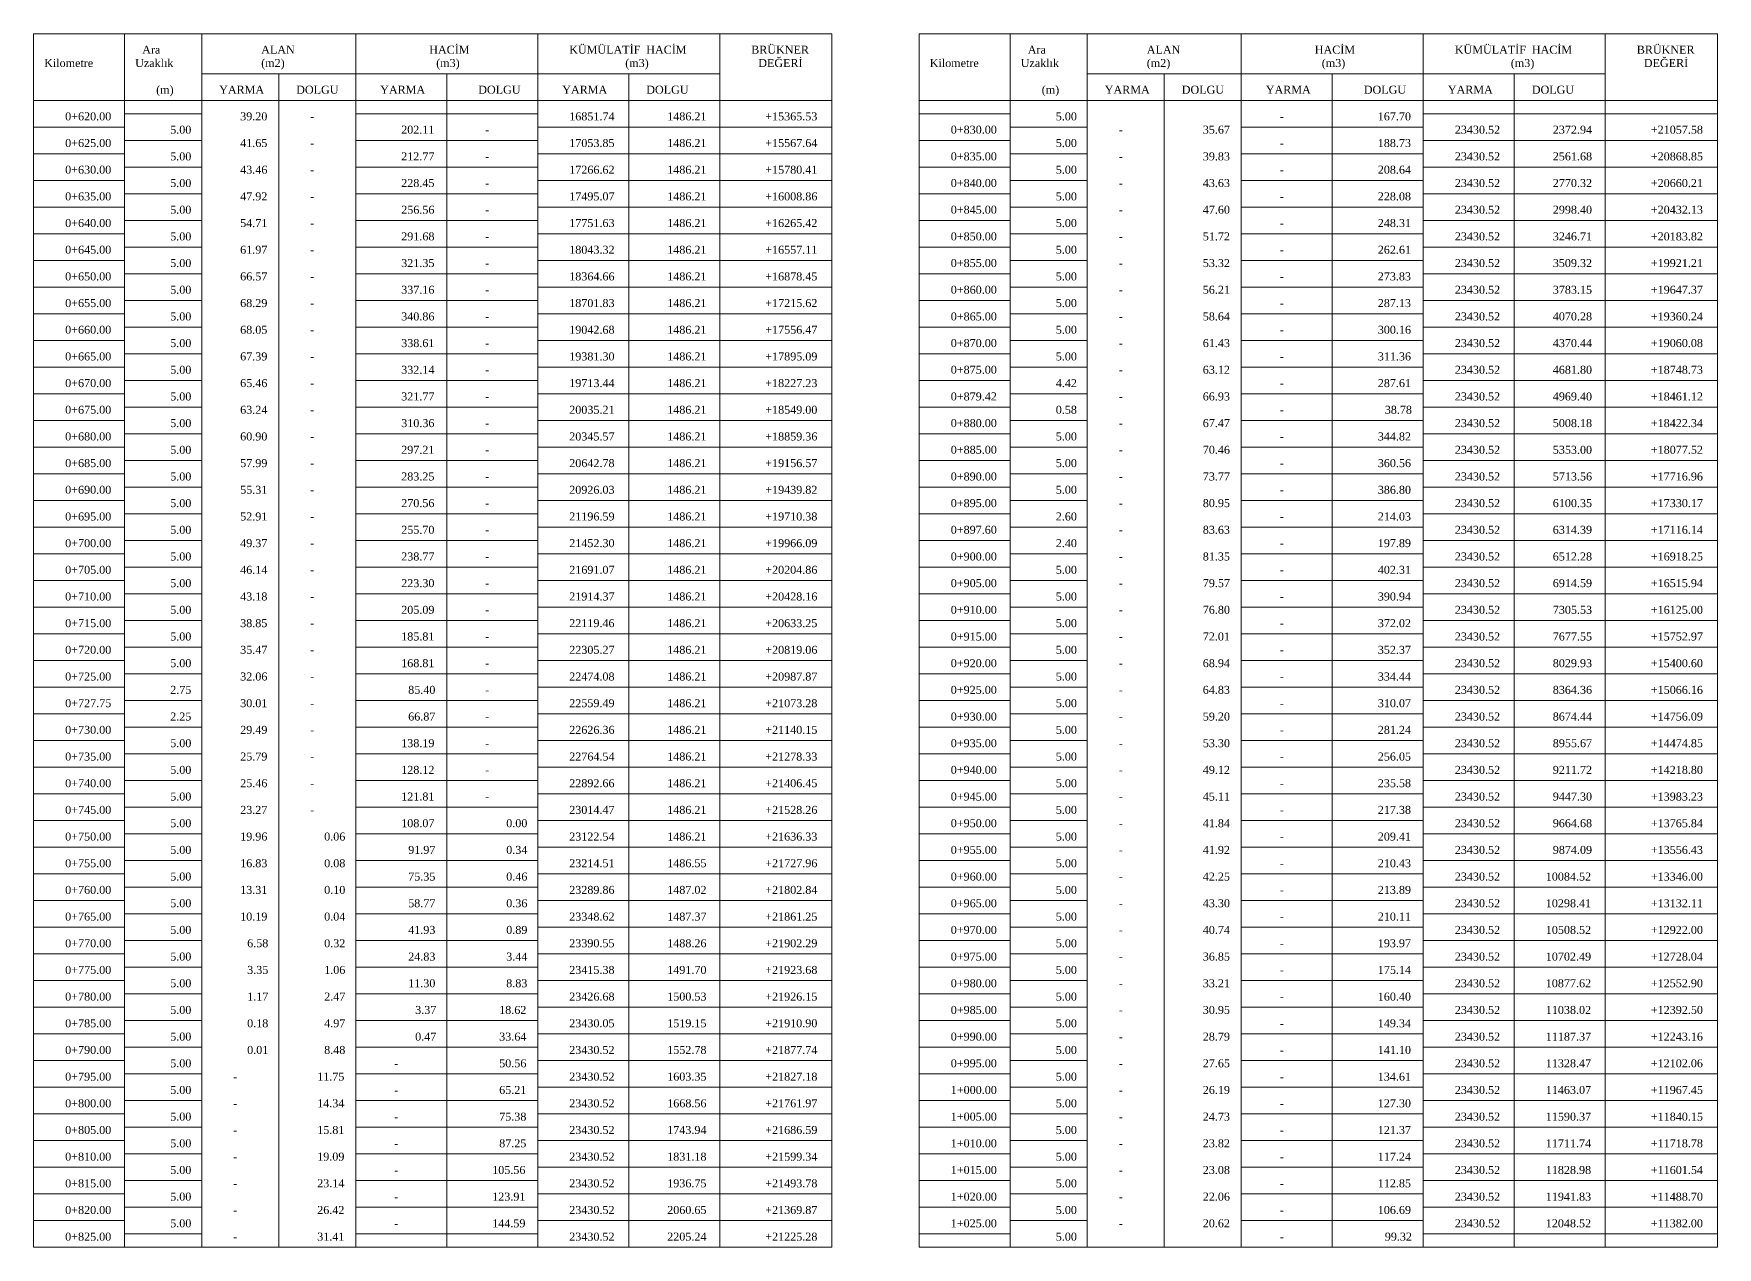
# Model space of a CAD drawing. Header units: metres. Extents: x 478603 to 489313, y 4282657 to 4289463.
# Drawn here: x 486223.8 to 486539.4, y 4283911.4 to 4284138.9 of the extents above; entities that cross this region are included whole.
import ezdxf

# ---------------------------------------------------------------- set-up
doc = ezdxf.new("R2010")
doc.units = ezdxf.units.M
for name, color, linetype, lineweight in [('TB_C', 96, 'Continuous', 0), ('TB_M', 18, 'Continuous', 0), ('TB_R', 1, 'Continuous', 0)]:
    doc.layers.add(name, color=color, linetype=linetype, lineweight=lineweight)
doc.styles.get("Standard").update_dxf_attribs({"font": 'times.ttf'})

msp = doc.modelspace()

# ---------------------------------------------------------------- linework, layer by layer
at = {"layer": 'TB_C'}
for p, q in [((486223.75, 4284138.87), (486373.38, 4284138.87)), ((486223.75, 4284138.87), (486223.75, 4283911.37)), ((486240.81, 4284138.87), (486240.81, 4283911.37)), ((486255.25, 4284138.87), (486255.25, 4283911.37)), ((486284.13, 4284138.87), (486284.13, 4283911.37)), ((486318.25, 4284138.87), (486318.25, 4283911.37)), ((486352.38, 4284138.87), (486352.38, 4283911.37)), ((486373.38, 4284138.87), (486373.38, 4283911.37)), ((486389.78, 4284138.87), (486539.41, 4284138.87)), ((486389.78, 4284138.87), (486389.78, 4283911.37)), ((486406.85, 4284138.87), (486406.85, 4283911.37)), ((486421.28, 4284138.87), (486421.28, 4283911.37)), ((486450.16, 4284138.87), (486450.16, 4283911.37)), ((486484.28, 4284138.87), (486484.28, 4283911.37)), ((486518.41, 4284138.87), (486518.41, 4283911.37)), ((486539.41, 4284138.87), (486539.41, 4283911.37)), ((486255.25, 4284131.37), (486352.38, 4284131.37)), ((486269.69, 4284131.37), (486269.69, 4283911.37)), ((486301.19, 4284131.37), (486301.19, 4283911.37)), ((486335.31, 4284131.37), (486335.31, 4283911.37)), ((486421.28, 4284131.37), (486518.41, 4284131.37)), ((486435.72, 4284131.37), (486435.72, 4283911.37)), ((486467.22, 4284131.37), (486467.22, 4283911.37)), ((486501.35, 4284131.37), (486501.35, 4283911.37)), ((486223.75, 4284126.37), (486373.38, 4284126.37)), ((486389.78, 4284126.37), (486539.41, 4284126.37)), ((486223.75, 4284121.37), (486240.81, 4284121.37)), ((486240.81, 4284123.87), (486255.25, 4284123.87)), ((486284.13, 4284123.87), (486318.25, 4284123.87)), ((486318.25, 4284121.37), (486373.38, 4284121.37)), ((486389.78, 4284123.87), (486406.85, 4284123.87)), ((486406.85, 4284121.37), (486421.28, 4284121.37)), ((486450.16, 4284121.37), (486484.28, 4284121.37)), ((486484.28, 4284123.87), (486539.41, 4284123.87)), ((486240.81, 4284118.87), (486255.25, 4284118.87)), ((486284.13, 4284118.87), (486318.25, 4284118.87)), ((486389.78, 4284118.87), (486406.85, 4284118.87)), ((486484.28, 4284118.87), (486539.41, 4284118.87)), ((486223.75, 4284116.37), (486240.81, 4284116.37)), ((486318.25, 4284116.37), (486373.38, 4284116.37)), ((486406.85, 4284116.37), (486421.28, 4284116.37)), ((486450.16, 4284116.37), (486484.28, 4284116.37)), ((486240.81, 4284113.87), (486255.25, 4284113.87)), ((486284.13, 4284113.87), (486318.25, 4284113.87)), ((486389.78, 4284113.87), (486406.85, 4284113.87)), ((486484.28, 4284113.87), (486539.41, 4284113.87)), ((486223.75, 4284111.37), (486240.81, 4284111.37)), ((486240.81, 4284108.87), (486255.25, 4284108.87)), ((486284.13, 4284108.87), (486318.25, 4284108.87)), ((486318.25, 4284111.37), (486373.38, 4284111.37)), ((486389.78, 4284108.87), (486406.85, 4284108.87)), ((486406.85, 4284111.37), (486421.28, 4284111.37)), ((486450.16, 4284111.37), (486484.28, 4284111.37)), ((486484.28, 4284108.87), (486539.41, 4284108.87)), ((486223.75, 4284106.37), (486240.81, 4284106.37)), ((486318.25, 4284106.37), (486373.38, 4284106.37)), ((486406.85, 4284106.37), (486421.28, 4284106.37)), ((486450.16, 4284106.37), (486484.28, 4284106.37)), ((486240.81, 4284103.87), (486255.25, 4284103.87)), ((486284.13, 4284103.87), (486318.25, 4284103.87)), ((486389.78, 4284103.87), (486406.85, 4284103.87)), ((486484.28, 4284103.87), (486539.41, 4284103.87)), ((486223.75, 4284101.37), (486240.81, 4284101.37)), ((486318.25, 4284101.37), (486373.38, 4284101.37)), ((486406.85, 4284101.37), (486421.28, 4284101.37)), ((486450.16, 4284101.37), (486484.28, 4284101.37)), ((486223.75, 4284096.37), (486240.81, 4284096.37)), ((486240.81, 4284098.87), (486255.25, 4284098.87)), ((486284.13, 4284098.87), (486318.25, 4284098.87)), ((486318.25, 4284096.37), (486373.38, 4284096.37)), ((486389.78, 4284098.87), (486406.85, 4284098.87)), ((486406.85, 4284096.37), (486421.28, 4284096.37)), ((486450.16, 4284096.37), (486484.28, 4284096.37)), ((486484.28, 4284098.87), (486539.41, 4284098.87)), ((486240.81, 4284093.87), (486255.25, 4284093.87)), ((486284.13, 4284093.87), (486318.25, 4284093.87)), ((486389.78, 4284093.87), (486406.85, 4284093.87)), ((486484.28, 4284093.87), (486539.41, 4284093.87)), ((486223.75, 4284091.37), (486240.81, 4284091.37)), ((486318.25, 4284091.37), (486373.38, 4284091.37)), ((486406.85, 4284091.37), (486421.28, 4284091.37)), ((486450.16, 4284091.37), (486484.28, 4284091.37)), ((486240.81, 4284088.87), (486255.25, 4284088.87)), ((486284.13, 4284088.87), (486318.25, 4284088.87)), ((486389.78, 4284088.87), (486406.85, 4284088.87)), ((486484.28, 4284088.87), (486539.41, 4284088.87)), ((486223.75, 4284086.37), (486240.81, 4284086.37)), ((486240.81, 4284083.87), (486255.25, 4284083.87)), ((486284.13, 4284083.87), (486318.25, 4284083.87)), ((486318.25, 4284086.37), (486373.38, 4284086.37)), ((486389.78, 4284083.87), (486406.85, 4284083.87)), ((486406.85, 4284086.37), (486421.28, 4284086.37)), ((486450.16, 4284086.37), (486484.28, 4284086.37)), ((486484.28, 4284083.87), (486539.41, 4284083.87)), ((486223.75, 4284081.37), (486240.81, 4284081.37)), ((486318.25, 4284081.37), (486373.38, 4284081.37)), ((486406.85, 4284081.37), (486421.28, 4284081.37)), ((486450.16, 4284081.37), (486484.28, 4284081.37)), ((486240.81, 4284078.87), (486255.25, 4284078.87)), ((486284.13, 4284078.87), (486318.25, 4284078.87)), ((486389.78, 4284078.87), (486406.85, 4284078.87)), ((486484.28, 4284078.87), (486539.41, 4284078.87)), ((486223.75, 4284076.37), (486240.81, 4284076.37)), ((486318.25, 4284076.37), (486373.38, 4284076.37)), ((486406.85, 4284076.37), (486421.28, 4284076.37)), ((486450.16, 4284076.37), (486484.28, 4284076.37)), ((486223.75, 4284071.37), (486240.81, 4284071.37)), ((486240.81, 4284073.87), (486255.25, 4284073.87)), ((486284.13, 4284073.87), (486318.25, 4284073.87)), ((486318.25, 4284071.37), (486373.38, 4284071.37)), ((486389.78, 4284073.87), (486406.85, 4284073.87)), ((486406.85, 4284071.37), (486421.28, 4284071.37)), ((486450.16, 4284071.37), (486484.28, 4284071.37)), ((486484.28, 4284073.87), (486539.41, 4284073.87)), ((486240.81, 4284068.87), (486255.25, 4284068.87)), ((486284.13, 4284068.87), (486318.25, 4284068.87)), ((486389.78, 4284068.87), (486406.85, 4284068.87)), ((486484.28, 4284068.87), (486539.41, 4284068.87)), ((486223.75, 4284066.37), (486240.81, 4284066.37)), ((486318.25, 4284066.37), (486373.38, 4284066.37)), ((486406.85, 4284066.37), (486421.28, 4284066.37)), ((486450.16, 4284066.37), (486484.28, 4284066.37)), ((486240.81, 4284063.87), (486255.25, 4284063.87)), ((486284.13, 4284063.87), (486318.25, 4284063.87)), ((486389.78, 4284063.87), (486406.85, 4284063.87)), ((486484.28, 4284063.87), (486539.41, 4284063.87)), ((486223.75, 4284061.37), (486240.81, 4284061.37)), ((486240.81, 4284058.87), (486255.25, 4284058.87)), ((486284.13, 4284058.87), (486318.25, 4284058.87)), ((486318.25, 4284061.37), (486373.38, 4284061.37)), ((486389.78, 4284058.87), (486406.85, 4284058.87)), ((486406.85, 4284061.37), (486421.28, 4284061.37)), ((486450.16, 4284061.37), (486484.28, 4284061.37)), ((486484.28, 4284058.87), (486539.41, 4284058.87)), ((486223.75, 4284056.37), (486240.81, 4284056.37)), ((486318.25, 4284056.37), (486373.38, 4284056.37)), ((486406.85, 4284056.37), (486421.28, 4284056.37)), ((486450.16, 4284056.37), (486484.28, 4284056.37)), ((486240.81, 4284053.87), (486255.25, 4284053.87)), ((486284.13, 4284053.87), (486318.25, 4284053.87)), ((486389.78, 4284053.87), (486406.85, 4284053.87)), ((486484.28, 4284053.87), (486539.41, 4284053.87)), ((486223.75, 4284051.37), (486240.81, 4284051.37)), ((486240.81, 4284048.87), (486255.25, 4284048.87)), ((486284.13, 4284048.87), (486318.25, 4284048.87)), ((486318.25, 4284051.37), (486373.38, 4284051.37)), ((486389.78, 4284048.87), (486406.85, 4284048.87)), ((486406.85, 4284051.37), (486421.28, 4284051.37)), ((486450.16, 4284051.37), (486484.28, 4284051.37)), ((486484.28, 4284048.87), (486539.41, 4284048.87)), ((486223.75, 4284046.37), (486240.81, 4284046.37)), ((486318.25, 4284046.37), (486373.38, 4284046.37)), ((486406.85, 4284046.37), (486421.28, 4284046.37)), ((486450.16, 4284046.37), (486484.28, 4284046.37)), ((486240.81, 4284043.87), (486255.25, 4284043.87)), ((486284.13, 4284043.87), (486318.25, 4284043.87)), ((486389.78, 4284043.87), (486406.85, 4284043.87)), ((486484.28, 4284043.87), (486539.41, 4284043.87)), ((486223.75, 4284041.37), (486240.81, 4284041.37)), ((486318.25, 4284041.37), (486373.38, 4284041.37)), ((486406.85, 4284041.37), (486421.28, 4284041.37)), ((486450.16, 4284041.37), (486484.28, 4284041.37)), ((486223.75, 4284036.37), (486240.81, 4284036.37)), ((486240.81, 4284038.87), (486255.25, 4284038.87)), ((486284.13, 4284038.87), (486318.25, 4284038.87)), ((486318.25, 4284036.37), (486373.38, 4284036.37)), ((486389.78, 4284038.87), (486406.85, 4284038.87)), ((486406.85, 4284036.37), (486421.28, 4284036.37)), ((486450.16, 4284036.37), (486484.28, 4284036.37)), ((486484.28, 4284038.87), (486539.41, 4284038.87)), ((486240.81, 4284033.87), (486255.25, 4284033.87)), ((486284.13, 4284033.87), (486318.25, 4284033.87)), ((486389.78, 4284033.87), (486406.85, 4284033.87)), ((486484.28, 4284033.87), (486539.41, 4284033.87)), ((486223.75, 4284031.37), (486240.81, 4284031.37)), ((486318.25, 4284031.37), (486373.38, 4284031.37)), ((486406.85, 4284031.37), (486421.28, 4284031.37)), ((486450.16, 4284031.37), (486484.28, 4284031.37)), ((486240.81, 4284028.87), (486255.25, 4284028.87)), ((486284.13, 4284028.87), (486318.25, 4284028.87)), ((486389.78, 4284028.87), (486406.85, 4284028.87)), ((486484.28, 4284028.87), (486539.41, 4284028.87)), ((486223.75, 4284026.37), (486240.81, 4284026.37)), ((486240.81, 4284023.87), (486255.25, 4284023.87)), ((486284.13, 4284023.87), (486318.25, 4284023.87)), ((486318.25, 4284026.37), (486373.38, 4284026.37)), ((486389.78, 4284023.87), (486406.85, 4284023.87)), ((486406.85, 4284026.37), (486421.28, 4284026.37)), ((486450.16, 4284026.37), (486484.28, 4284026.37)), ((486484.28, 4284023.87), (486539.41, 4284023.87)), ((486223.75, 4284021.37), (486240.81, 4284021.37)), ((486318.25, 4284021.37), (486373.38, 4284021.37)), ((486406.85, 4284021.37), (486421.28, 4284021.37)), ((486450.16, 4284021.37), (486484.28, 4284021.37)), ((486240.81, 4284018.87), (486255.25, 4284018.87)), ((486284.13, 4284018.87), (486318.25, 4284018.87)), ((486389.78, 4284018.87), (486406.85, 4284018.87)), ((486484.28, 4284018.87), (486539.41, 4284018.87)), ((486223.75, 4284016.37), (486240.81, 4284016.37)), ((486318.25, 4284016.37), (486373.38, 4284016.37)), ((486406.85, 4284016.37), (486421.28, 4284016.37)), ((486450.16, 4284016.37), (486484.28, 4284016.37)), ((486223.75, 4284011.37), (486240.81, 4284011.37)), ((486240.81, 4284013.87), (486255.25, 4284013.87)), ((486284.13, 4284013.87), (486318.25, 4284013.87)), ((486318.25, 4284011.37), (486373.38, 4284011.37)), ((486389.78, 4284013.87), (486406.85, 4284013.87)), ((486406.85, 4284011.37), (486421.28, 4284011.37)), ((486450.16, 4284011.37), (486484.28, 4284011.37)), ((486484.28, 4284013.87), (486539.41, 4284013.87)), ((486240.81, 4284008.87), (486255.25, 4284008.87)), ((486284.13, 4284008.87), (486318.25, 4284008.87)), ((486389.78, 4284008.87), (486406.85, 4284008.87)), ((486484.28, 4284008.87), (486539.41, 4284008.87)), ((486223.75, 4284006.37), (486240.81, 4284006.37)), ((486318.25, 4284006.37), (486373.38, 4284006.37)), ((486406.85, 4284006.37), (486421.28, 4284006.37)), ((486450.16, 4284006.37), (486484.28, 4284006.37)), ((486240.81, 4284003.87), (486255.25, 4284003.87)), ((486284.13, 4284003.87), (486318.25, 4284003.87)), ((486389.78, 4284003.87), (486406.85, 4284003.87)), ((486484.28, 4284003.87), (486539.41, 4284003.87)), ((486223.75, 4284001.37), (486240.81, 4284001.37)), ((486240.81, 4283998.87), (486255.25, 4283998.87)), ((486284.13, 4283998.87), (486318.25, 4283998.87)), ((486318.25, 4284001.37), (486373.38, 4284001.37)), ((486389.78, 4283998.87), (486406.85, 4283998.87)), ((486406.85, 4284001.37), (486421.28, 4284001.37)), ((486450.16, 4284001.37), (486484.28, 4284001.37)), ((486484.28, 4283998.87), (486539.41, 4283998.87)), ((486223.75, 4283996.37), (486240.81, 4283996.37)), ((486318.25, 4283996.37), (486373.38, 4283996.37)), ((486406.85, 4283996.37), (486421.28, 4283996.37)), ((486450.16, 4283996.37), (486484.28, 4283996.37)), ((486240.81, 4283993.87), (486255.25, 4283993.87)), ((486284.13, 4283993.87), (486318.25, 4283993.87)), ((486389.78, 4283993.87), (486406.85, 4283993.87)), ((486484.28, 4283993.87), (486539.41, 4283993.87)), ((486223.75, 4283991.37), (486240.81, 4283991.37)), ((486240.81, 4283988.87), (486255.25, 4283988.87)), ((486284.13, 4283988.87), (486318.25, 4283988.87)), ((486318.25, 4283991.37), (486373.38, 4283991.37)), ((486389.78, 4283988.87), (486406.85, 4283988.87)), ((486406.85, 4283991.37), (486421.28, 4283991.37)), ((486450.16, 4283991.37), (486484.28, 4283991.37)), ((486484.28, 4283988.87), (486539.41, 4283988.87)), ((486223.75, 4283986.37), (486240.81, 4283986.37)), ((486318.25, 4283986.37), (486373.38, 4283986.37)), ((486406.85, 4283986.37), (486421.28, 4283986.37)), ((486450.16, 4283986.37), (486484.28, 4283986.37)), ((486240.81, 4283983.87), (486255.25, 4283983.87)), ((486284.13, 4283983.87), (486318.25, 4283983.87)), ((486389.78, 4283983.87), (486406.85, 4283983.87)), ((486484.28, 4283983.87), (486539.41, 4283983.87)), ((486223.75, 4283981.37), (486240.81, 4283981.37)), ((486318.25, 4283981.37), (486373.38, 4283981.37)), ((486406.85, 4283981.37), (486421.28, 4283981.37)), ((486450.16, 4283981.37), (486484.28, 4283981.37)), ((486223.75, 4283976.37), (486240.81, 4283976.37)), ((486240.81, 4283978.87), (486255.25, 4283978.87)), ((486284.13, 4283978.87), (486318.25, 4283978.87)), ((486318.25, 4283976.37), (486373.38, 4283976.37)), ((486389.78, 4283978.87), (486406.85, 4283978.87)), ((486406.85, 4283976.37), (486421.28, 4283976.37)), ((486450.16, 4283976.37), (486484.28, 4283976.37)), ((486484.28, 4283978.87), (486539.41, 4283978.87)), ((486240.81, 4283973.87), (486255.25, 4283973.87)), ((486284.13, 4283973.87), (486318.25, 4283973.87)), ((486389.78, 4283973.87), (486406.85, 4283973.87)), ((486484.28, 4283973.87), (486539.41, 4283973.87)), ((486223.75, 4283971.37), (486240.81, 4283971.37)), ((486318.25, 4283971.37), (486373.38, 4283971.37)), ((486406.85, 4283971.37), (486421.28, 4283971.37)), ((486450.16, 4283971.37), (486484.28, 4283971.37)), ((486240.81, 4283968.87), (486255.25, 4283968.87)), ((486284.13, 4283968.87), (486318.25, 4283968.87)), ((486389.78, 4283968.87), (486406.85, 4283968.87)), ((486484.28, 4283968.87), (486539.41, 4283968.87)), ((486223.75, 4283966.37), (486240.81, 4283966.37)), ((486240.81, 4283963.87), (486255.25, 4283963.87)), ((486284.13, 4283963.87), (486318.25, 4283963.87)), ((486318.25, 4283966.37), (486373.38, 4283966.37)), ((486389.78, 4283963.87), (486406.85, 4283963.87)), ((486406.85, 4283966.37), (486421.28, 4283966.37)), ((486450.16, 4283966.37), (486484.28, 4283966.37)), ((486484.28, 4283963.87), (486539.41, 4283963.87)), ((486223.75, 4283961.37), (486240.81, 4283961.37)), ((486318.25, 4283961.37), (486373.38, 4283961.37)), ((486406.85, 4283961.37), (486421.28, 4283961.37)), ((486450.16, 4283961.37), (486484.28, 4283961.37)), ((486240.81, 4283958.87), (486255.25, 4283958.87)), ((486284.13, 4283958.87), (486318.25, 4283958.87)), ((486389.78, 4283958.87), (486406.85, 4283958.87)), ((486484.28, 4283958.87), (486539.41, 4283958.87)), ((486223.75, 4283956.37), (486240.81, 4283956.37)), ((486318.25, 4283956.37), (486373.38, 4283956.37)), ((486406.85, 4283956.37), (486421.28, 4283956.37)), ((486450.16, 4283956.37), (486484.28, 4283956.37)), ((486223.75, 4283951.37), (486240.81, 4283951.37)), ((486240.81, 4283953.87), (486255.25, 4283953.87)), ((486284.13, 4283953.87), (486318.25, 4283953.87)), ((486318.25, 4283951.37), (486373.38, 4283951.37)), ((486389.78, 4283953.87), (486406.85, 4283953.87)), ((486406.85, 4283951.37), (486421.28, 4283951.37)), ((486450.16, 4283951.37), (486484.28, 4283951.37)), ((486484.28, 4283953.87), (486539.41, 4283953.87)), ((486240.81, 4283948.87), (486255.25, 4283948.87)), ((486284.13, 4283948.87), (486318.25, 4283948.87)), ((486389.78, 4283948.87), (486406.85, 4283948.87)), ((486484.28, 4283948.87), (486539.41, 4283948.87)), ((486223.75, 4283946.37), (486240.81, 4283946.37)), ((486318.25, 4283946.37), (486373.38, 4283946.37)), ((486406.85, 4283946.37), (486421.28, 4283946.37)), ((486450.16, 4283946.37), (486484.28, 4283946.37)), ((486240.81, 4283943.87), (486255.25, 4283943.87)), ((486284.13, 4283943.87), (486318.25, 4283943.87)), ((486389.78, 4283943.87), (486406.85, 4283943.87)), ((486484.28, 4283943.87), (486539.41, 4283943.87)), ((486223.75, 4283941.37), (486240.81, 4283941.37)), ((486240.81, 4283938.87), (486255.25, 4283938.87)), ((486284.13, 4283938.87), (486318.25, 4283938.87)), ((486318.25, 4283941.37), (486373.38, 4283941.37)), ((486389.78, 4283938.87), (486406.85, 4283938.87)), ((486406.85, 4283941.37), (486421.28, 4283941.37)), ((486450.16, 4283941.37), (486484.28, 4283941.37)), ((486484.28, 4283938.87), (486539.41, 4283938.87)), ((486223.75, 4283936.37), (486240.81, 4283936.37)), ((486318.25, 4283936.37), (486373.38, 4283936.37)), ((486406.85, 4283936.37), (486421.28, 4283936.37)), ((486450.16, 4283936.37), (486484.28, 4283936.37)), ((486240.81, 4283933.87), (486255.25, 4283933.87)), ((486284.13, 4283933.87), (486318.25, 4283933.87)), ((486389.78, 4283933.87), (486406.85, 4283933.87)), ((486484.28, 4283933.87), (486539.41, 4283933.87)), ((486223.75, 4283931.37), (486240.81, 4283931.37)), ((486240.81, 4283928.87), (486255.25, 4283928.87)), ((486284.13, 4283928.87), (486318.25, 4283928.87)), ((486318.25, 4283931.37), (486373.38, 4283931.37)), ((486389.78, 4283928.87), (486406.85, 4283928.87)), ((486406.85, 4283931.37), (486421.28, 4283931.37)), ((486450.16, 4283931.37), (486484.28, 4283931.37)), ((486484.28, 4283928.87), (486539.41, 4283928.87)), ((486223.75, 4283926.37), (486240.81, 4283926.37)), ((486318.25, 4283926.37), (486373.38, 4283926.37)), ((486406.85, 4283926.37), (486421.28, 4283926.37)), ((486450.16, 4283926.37), (486484.28, 4283926.37)), ((486240.81, 4283923.87), (486255.25, 4283923.87)), ((486284.13, 4283923.87), (486318.25, 4283923.87)), ((486389.78, 4283923.87), (486406.85, 4283923.87)), ((486484.28, 4283923.87), (486539.41, 4283923.87)), ((486223.75, 4283921.37), (486240.81, 4283921.37)), ((486318.25, 4283921.37), (486373.38, 4283921.37)), ((486406.85, 4283921.37), (486421.28, 4283921.37)), ((486450.16, 4283921.37), (486484.28, 4283921.37)), ((486223.75, 4283916.37), (486240.81, 4283916.37)), ((486240.81, 4283918.87), (486255.25, 4283918.87)), ((486284.13, 4283918.87), (486318.25, 4283918.87)), ((486318.25, 4283916.37), (486373.38, 4283916.37)), ((486389.78, 4283918.87), (486406.85, 4283918.87)), ((486406.85, 4283916.37), (486421.28, 4283916.37)), ((486450.16, 4283916.37), (486484.28, 4283916.37)), ((486484.28, 4283918.87), (486539.41, 4283918.87)), ((486240.81, 4283913.87), (486255.25, 4283913.87)), ((486284.13, 4283913.87), (486318.25, 4283913.87)), ((486389.78, 4283913.87), (486406.85, 4283913.87)), ((486484.28, 4283913.87), (486539.41, 4283913.87)), ((486223.75, 4283911.37), (486373.38, 4283911.37)), ((486389.78, 4283911.37), (486539.41, 4283911.37))]:
    msp.add_line(p, q, dxfattribs=at)

# ---------------------------------------------------------------- texts
at = {"layer": 'TB_M'}
for s, p in [('Kilometre', (486225.72, 4284132.62)), ('Uzaklık', (486242.78, 4284132.62)), ('Ara', (486244.1, 4284135.12)), ('ALAN', (486266.41, 4284135.12)), ('(m2)', (486266.41, 4284132.62)), ('HACİM', (486297.91, 4284135.12)), ('(m3)', (486299.22, 4284132.62)), ('KÜMÜLATİF', (486324.16, 4284135.12)), ('(m3)', (486334.66, 4284132.62)), ('HACİM', (486338.6, 4284135.12)), ('BRÜKNER', (486358.28, 4284135.12)), ('DEĞERİ', (486359.6, 4284132.62)), ('Kilometre', (486391.75, 4284132.62)), ('Uzaklık', (486408.81, 4284132.62)), ('Ara', (486410.13, 4284135.12)), ('ALAN', (486432.44, 4284135.12)), ('(m2)', (486432.44, 4284132.62)), ('HACİM', (486463.94, 4284135.12)), ('(m3)', (486465.25, 4284132.62)), ('KÜMÜLATİF', (486490.19, 4284135.12)), ('(m3)', (486500.69, 4284132.62)), ('HACİM', (486504.63, 4284135.12)), ('BRÜKNER', (486524.31, 4284135.12)), ('DEĞERİ', (486525.63, 4284132.62)), ('(m)', (486246.72, 4284127.62)), ('YARMA', (486258.53, 4284127.62)), ('DOLGU', (486272.97, 4284127.62)), ('YARMA', (486288.72, 4284127.62)), ('DOLGU', (486307.1, 4284127.62)), ('YARMA', (486322.85, 4284127.62)), ('DOLGU', (486338.6, 4284127.62)), ('(m)', (486412.75, 4284127.62)), ('YARMA', (486424.56, 4284127.62)), ('DOLGU', (486439, 4284127.62)), ('YARMA', (486454.75, 4284127.62)), ('DOLGU', (486473.13, 4284127.62)), ('YARMA', (486488.88, 4284127.62)), ('DOLGU', (486504.63, 4284127.62)), ('0+620.00', (486229.66, 4284122.62)), ('-', (486275.6, 4284122.62)), ('0+830.00', (486395.69, 4284120.12)), ('-', (486457.38, 4284122.62)), ('0+625.00', (486229.66, 4284117.62)), ('-', (486275.6, 4284117.62)), ('-', (486308.41, 4284120.12)), ('-', (486427.19, 4284120.12)), ('-', (486457.38, 4284117.62)), ('-', (486308.41, 4284115.12)), ('0+835.00', (486395.69, 4284115.12)), ('-', (486427.19, 4284115.12)), ('0+630.00', (486229.66, 4284112.62)), ('-', (486275.6, 4284112.62)), ('-', (486457.38, 4284112.62)), ('0+635.00', (486229.66, 4284107.62)), ('-', (486308.41, 4284110.12)), ('0+840.00', (486395.69, 4284110.12)), ('-', (486427.19, 4284110.12)), ('-', (486275.6, 4284107.62)), ('-', (486308.41, 4284105.12)), ('0+845.00', (486395.69, 4284105.12)), ('-', (486427.19, 4284105.12)), ('-', (486457.38, 4284107.62)), ('0+640.00', (486229.66, 4284102.62)), ('-', (486275.6, 4284102.62)), ('-', (486457.38, 4284102.62)), ('-', (486308.41, 4284100.12)), ('0+850.00', (486395.69, 4284100.12)), ('-', (486427.19, 4284100.12)), ('0+645.00', (486229.66, 4284097.62)), ('-', (486275.6, 4284097.62)), ('0+855.00', (486395.69, 4284095.12)), ('-', (486457.38, 4284097.62)), ('0+650.00', (486229.66, 4284092.62)), ('-', (486275.6, 4284092.62)), ('-', (486308.41, 4284095.12)), ('-', (486427.19, 4284095.12)), ('-', (486457.38, 4284092.62)), ('-', (486308.41, 4284090.12)), ('0+860.00', (486395.69, 4284090.12)), ('-', (486427.19, 4284090.12)), ('0+655.00', (486229.66, 4284087.62)), ('-', (486275.6, 4284087.62)), ('0+865.00', (486395.69, 4284085.12)), ('-', (486457.38, 4284087.62)), ('0+660.00', (486229.66, 4284082.62)), ('-', (486308.41, 4284085.12)), ('-', (486427.19, 4284085.12)), ('-', (486275.6, 4284082.62)), ('-', (486308.41, 4284080.12)), ('0+870.00', (486395.69, 4284080.12)), ('-', (486427.19, 4284080.12)), ('-', (486457.38, 4284082.62)), ('0+665.00', (486229.66, 4284077.62)), ('-', (486275.6, 4284077.62)), ('-', (486457.38, 4284077.62)), ('0+670.00', (486229.66, 4284072.62)), ('-', (486308.41, 4284075.12)), ('0+875.00', (486395.69, 4284075.12)), ('-', (486427.19, 4284075.12)), ('-', (486275.6, 4284072.62)), ('0+879.42', (486395.69, 4284070.12)), ('-', (486457.38, 4284072.62)), ('0+675.00', (486229.66, 4284067.62)), ('-', (486275.6, 4284067.62)), ('-', (486308.41, 4284070.12)), ('-', (486427.19, 4284070.12)), ('-', (486457.38, 4284067.62)), ('-', (486308.41, 4284065.12)), ('0+880.00', (486395.69, 4284065.12)), ('-', (486427.19, 4284065.12)), ('0+680.00', (486229.66, 4284062.62)), ('-', (486275.6, 4284062.62)), ('0+885.00', (486395.69, 4284060.12)), ('-', (486457.38, 4284062.62)), ('0+685.00', (486229.66, 4284057.62)), ('-', (486275.6, 4284057.62)), ('-', (486308.41, 4284060.12)), ('-', (486427.19, 4284060.12)), ('-', (486457.38, 4284057.62)), ('-', (486308.41, 4284055.12)), ('0+890.00', (486395.69, 4284055.12)), ('-', (486427.19, 4284055.12)), ('0+690.00', (486229.66, 4284052.62)), ('-', (486275.6, 4284052.62)), ('-', (486457.38, 4284052.62)), ('0+695.00', (486229.66, 4284047.62)), ('-', (486308.41, 4284050.12)), ('0+895.00', (486395.69, 4284050.12)), ('-', (486427.19, 4284050.12)), ('-', (486275.6, 4284047.62)), ('-', (486308.41, 4284045.12)), ('0+897.60', (486395.69, 4284045.12)), ('-', (486427.19, 4284045.12)), ('-', (486457.38, 4284047.62)), ('0+700.00', (486229.66, 4284042.62)), ('-', (486275.6, 4284042.62)), ('-', (486457.38, 4284042.62)), ('-', (486308.41, 4284040.12)), ('0+900.00', (486395.69, 4284040.12)), ('-', (486427.19, 4284040.12)), ('0+705.00', (486229.66, 4284037.62)), ('-', (486275.6, 4284037.62)), ('0+905.00', (486395.69, 4284035.12)), ('-', (486457.38, 4284037.62)), ('0+710.00', (486229.66, 4284032.62)), ('-', (486275.6, 4284032.62)), ('-', (486308.41, 4284035.12)), ('-', (486427.19, 4284035.12)), ('-', (486457.38, 4284032.62)), ('-', (486308.41, 4284030.12)), ('0+910.00', (486395.69, 4284030.12)), ('-', (486427.19, 4284030.12)), ('0+715.00', (486229.66, 4284027.62)), ('-', (486275.6, 4284027.62)), ('-', (486457.38, 4284027.62)), ('0+720.00', (486229.66, 4284022.62)), ('-', (486308.41, 4284025.12)), ('0+915.00', (486395.69, 4284025.12)), ('-', (486427.19, 4284025.12)), ('-', (486275.6, 4284022.62)), ('-', (486308.41, 4284020.12)), ('0+920.00', (486395.69, 4284020.12)), ('-', (486427.19, 4284020.12)), ('-', (486457.38, 4284022.62)), ('0+725.00', (486229.66, 4284017.62)), ('-', (486275.6, 4284017.62)), ('-', (486457.38, 4284017.62)), ('0+727.75', (486229.66, 4284012.62)), ('-', (486308.41, 4284015.12)), ('0+925.00', (486395.69, 4284015.12)), ('-', (486427.19, 4284015.12)), ('-', (486275.6, 4284012.62)), ('0+930.00', (486395.69, 4284010.12)), ('-', (486457.38, 4284012.62)), ('0+730.00', (486229.66, 4284007.62)), ('-', (486275.6, 4284007.62)), ('-', (486308.41, 4284010.12)), ('-', (486427.19, 4284010.12)), ('-', (486457.38, 4284007.62)), ('-', (486308.41, 4284005.12)), ('0+935.00', (486395.69, 4284005.12)), ('-', (486427.19, 4284005.12)), ('0+735.00', (486229.66, 4284002.62)), ('-', (486275.6, 4284002.62)), ('0+940.00', (486395.69, 4284000.12)), ('-', (486457.38, 4284002.62)), ('0+740.00', (486229.66, 4283997.62)), ('-', (486275.6, 4283997.62)), ('-', (486308.41, 4284000.12)), ('-', (486427.19, 4284000.12)), ('-', (486457.38, 4283997.62)), ('-', (486308.41, 4283995.12)), ('0+945.00', (486395.69, 4283995.12)), ('-', (486427.19, 4283995.12)), ('0+745.00', (486229.66, 4283992.62)), ('-', (486275.6, 4283992.62)), ('-', (486457.38, 4283992.62)), ('0+750.00', (486229.66, 4283987.62)), ('0+950.00', (486395.69, 4283990.12)), ('-', (486427.19, 4283990.12)), ('0+955.00', (486395.69, 4283985.12)), ('-', (486427.19, 4283985.12)), ('-', (486457.38, 4283987.62)), ('0+755.00', (486229.66, 4283982.62)), ('-', (486457.38, 4283982.62)), ('0+960.00', (486395.69, 4283980.12)), ('-', (486427.19, 4283980.12)), ('0+760.00', (486229.66, 4283977.62)), ('0+965.00', (486395.69, 4283975.12)), ('-', (486457.38, 4283977.62)), ('0+765.00', (486229.66, 4283972.62)), ('-', (486427.19, 4283975.12)), ('-', (486457.38, 4283972.62)), ('0+970.00', (486395.69, 4283970.12)), ('-', (486427.19, 4283970.12)), ('0+770.00', (486229.66, 4283967.62)), ('-', (486457.38, 4283967.62)), ('0+775.00', (486229.66, 4283962.62)), ('0+975.00', (486395.69, 4283965.12)), ('-', (486427.19, 4283965.12)), ('0+980.00', (486395.69, 4283960.12)), ('-', (486427.19, 4283960.12)), ('-', (486457.38, 4283962.62)), ('0+780.00', (486229.66, 4283957.62)), ('-', (486457.38, 4283957.62)), ('0+785.00', (486229.66, 4283952.62)), ('0+985.00', (486395.69, 4283955.12)), ('-', (486427.19, 4283955.12)), ('0+990.00', (486395.69, 4283950.12)), ('-', (486457.38, 4283952.62)), ('0+790.00', (486229.66, 4283947.62)), ('-', (486427.19, 4283950.12)), ('-', (486457.38, 4283947.62)), ('-', (486291.35, 4283945.12)), ('0+995.00', (486395.69, 4283945.12)), ('-', (486427.19, 4283945.12)), ('0+795.00', (486229.66, 4283942.62)), ('-', (486261.16, 4283942.62)), ('1+000.00', (486395.69, 4283940.12)), ('-', (486457.38, 4283942.62)), ('0+800.00', (486229.66, 4283937.62)), ('-', (486291.35, 4283940.12)), ('-', (486427.19, 4283940.12)), ('-', (486261.16, 4283937.62)), ('-', (486291.35, 4283935.12)), ('1+005.00', (486395.69, 4283935.12)), ('-', (486427.19, 4283935.12)), ('-', (486457.38, 4283937.62)), ('0+805.00', (486229.66, 4283932.62)), ('-', (486261.16, 4283932.62)), ('-', (486457.38, 4283932.62)), ('0+810.00', (486229.66, 4283927.62)), ('-', (486291.35, 4283930.12)), ('1+010.00', (486395.69, 4283930.12)), ('-', (486427.19, 4283930.12)), ('-', (486261.16, 4283927.62)), ('-', (486291.35, 4283925.12)), ('1+015.00', (486395.69, 4283925.12)), ('-', (486427.19, 4283925.12)), ('-', (486457.38, 4283927.62)), ('0+815.00', (486229.66, 4283922.62)), ('-', (486261.16, 4283922.62)), ('-', (486457.38, 4283922.62)), ('-', (486291.35, 4283920.12)), ('1+020.00', (486395.69, 4283920.12)), ('-', (486427.19, 4283920.12)), ('0+820.00', (486229.66, 4283917.62)), ('-', (486261.16, 4283917.62)), ('1+025.00', (486395.69, 4283915.12)), ('-', (486457.38, 4283917.62)), ('0+825.00', (486229.66, 4283912.62)), ('-', (486261.16, 4283912.62)), ('-', (486291.35, 4283915.12)), ('-', (486427.19, 4283915.12)), ('-', (486457.38, 4283912.62))]:
    msp.add_text(s, height=1.5, dxfattribs=at).set_placement(p)
at = {"layer": 'TB_R'}
for s, p in [('5.00', (486249.35, 4284120.12)), ('39.20', (486262.47, 4284122.62)), ('202.11', (486292.66, 4284120.12)), ('16851.74', (486324.16, 4284122.62)), ('1486.21', (486342.53, 4284122.62)), ('+15365.53', (486360.91, 4284122.62)), ('5.00', (486415.38, 4284122.62)), ('35.67', (486442.94, 4284120.12)), ('167.70', (486475.75, 4284122.62)), ('23430.52', (486490.19, 4284120.12)), ('2372.94', (486508.56, 4284120.12)), ('+21057.58', (486526.94, 4284120.12)), ('41.65', (486262.47, 4284117.62)), ('17053.85', (486324.16, 4284117.62)), ('1486.21', (486342.53, 4284117.62)), ('+15567.64', (486360.91, 4284117.62)), ('5.00', (486415.38, 4284117.62)), ('188.73', (486475.75, 4284117.62)), ('5.00', (486249.35, 4284115.12)), ('212.77', (486292.66, 4284115.12)), ('39.83', (486442.94, 4284115.12)), ('23430.52', (486490.19, 4284115.12)), ('2561.68', (486508.56, 4284115.12)), ('+20868.85', (486526.94, 4284115.12)), ('43.46', (486262.47, 4284112.62)), ('17266.62', (486324.16, 4284112.62)), ('1486.21', (486342.53, 4284112.62)), ('+15780.41', (486360.91, 4284112.62)), ('5.00', (486415.38, 4284112.62)), ('208.64', (486475.75, 4284112.62)), ('5.00', (486249.35, 4284110.12)), ('47.92', (486262.47, 4284107.62)), ('228.45', (486292.66, 4284110.12)), ('17495.07', (486324.16, 4284107.62)), ('1486.21', (486342.53, 4284107.62)), ('+16008.86', (486360.91, 4284107.62)), ('5.00', (486415.38, 4284107.62)), ('43.63', (486442.94, 4284110.12)), ('228.08', (486475.75, 4284107.62)), ('23430.52', (486490.19, 4284110.12)), ('2770.32', (486508.56, 4284110.12)), ('+20660.21', (486526.94, 4284110.12)), ('5.00', (486249.35, 4284105.12)), ('256.56', (486292.66, 4284105.12)), ('47.60', (486442.94, 4284105.12)), ('23430.52', (486490.19, 4284105.12)), ('2998.40', (486508.56, 4284105.12)), ('+20432.13', (486526.94, 4284105.12)), ('54.71', (486262.47, 4284102.62)), ('17751.63', (486324.16, 4284102.62)), ('1486.21', (486342.53, 4284102.62)), ('+16265.42', (486360.91, 4284102.62)), ('5.00', (486415.38, 4284102.62)), ('248.31', (486475.75, 4284102.62)), ('5.00', (486249.35, 4284100.12)), ('291.68', (486292.66, 4284100.12)), ('51.72', (486442.94, 4284100.12)), ('23430.52', (486490.19, 4284100.12)), ('3246.71', (486508.56, 4284100.12)), ('+20183.82', (486526.94, 4284100.12)), ('5.00', (486249.35, 4284095.12)), ('61.97', (486262.47, 4284097.62)), ('321.35', (486292.66, 4284095.12)), ('18043.32', (486324.16, 4284097.62)), ('1486.21', (486342.53, 4284097.62)), ('+16557.11', (486360.91, 4284097.62)), ('5.00', (486415.38, 4284097.62)), ('53.32', (486442.94, 4284095.12)), ('262.61', (486475.75, 4284097.62)), ('23430.52', (486490.19, 4284095.12)), ('3509.32', (486508.56, 4284095.12)), ('+19921.21', (486526.94, 4284095.12)), ('66.57', (486262.47, 4284092.62)), ('18364.66', (486324.16, 4284092.62)), ('1486.21', (486342.53, 4284092.62)), ('+16878.45', (486360.91, 4284092.62)), ('5.00', (486415.38, 4284092.62)), ('273.83', (486475.75, 4284092.62)), ('5.00', (486249.35, 4284090.12)), ('337.16', (486292.66, 4284090.12)), ('56.21', (486442.94, 4284090.12)), ('23430.52', (486490.19, 4284090.12)), ('3783.15', (486508.56, 4284090.12)), ('+19647.37', (486526.94, 4284090.12)), ('5.00', (486249.35, 4284085.12)), ('68.29', (486262.47, 4284087.62)), ('340.86', (486292.66, 4284085.12)), ('18701.83', (486324.16, 4284087.62)), ('1486.21', (486342.53, 4284087.62)), ('+17215.62', (486360.91, 4284087.62)), ('5.00', (486415.38, 4284087.62)), ('58.64', (486442.94, 4284085.12)), ('287.13', (486475.75, 4284087.62)), ('23430.52', (486490.19, 4284085.12)), ('4070.28', (486508.56, 4284085.12)), ('+19360.24', (486526.94, 4284085.12)), ('68.05', (486262.47, 4284082.62)), ('19042.68', (486324.16, 4284082.62)), ('1486.21', (486342.53, 4284082.62)), ('+17556.47', (486360.91, 4284082.62)), ('5.00', (486415.38, 4284082.62)), ('300.16', (486475.75, 4284082.62)), ('5.00', (486249.35, 4284080.12)), ('338.61', (486292.66, 4284080.12)), ('61.43', (486442.94, 4284080.12)), ('23430.52', (486490.19, 4284080.12)), ('4370.44', (486508.56, 4284080.12)), ('+19060.08', (486526.94, 4284080.12)), ('67.39', (486262.47, 4284077.62)), ('19381.30', (486324.16, 4284077.62)), ('1486.21', (486342.53, 4284077.62)), ('+17895.09', (486360.91, 4284077.62)), ('5.00', (486415.38, 4284077.62)), ('311.36', (486475.75, 4284077.62)), ('5.00', (486249.35, 4284075.12)), ('65.46', (486262.47, 4284072.62)), ('332.14', (486292.66, 4284075.12)), ('19713.44', (486324.16, 4284072.62)), ('1486.21', (486342.53, 4284072.62)), ('+18227.23', (486360.91, 4284072.62)), ('4.42', (486415.38, 4284072.62)), ('63.12', (486442.94, 4284075.12)), ('287.61', (486475.75, 4284072.62)), ('23430.52', (486490.19, 4284075.12)), ('4681.80', (486508.56, 4284075.12)), ('+18748.73', (486526.94, 4284075.12)), ('5.00', (486249.35, 4284070.12)), ('321.77', (486292.66, 4284070.12)), ('66.93', (486442.94, 4284070.12)), ('23430.52', (486490.19, 4284070.12)), ('4969.40', (486508.56, 4284070.12)), ('+18461.12', (486526.94, 4284070.12)), ('63.24', (486262.47, 4284067.62)), ('20035.21', (486324.16, 4284067.62)), ('1486.21', (486342.53, 4284067.62)), ('+18549.00', (486360.91, 4284067.62)), ('0.58', (486415.38, 4284067.62)), ('38.78', (486477.06, 4284067.62)), ('5.00', (486249.35, 4284065.12)), ('310.36', (486292.66, 4284065.12)), ('67.47', (486442.94, 4284065.12)), ('23430.52', (486490.19, 4284065.12)), ('5008.18', (486508.56, 4284065.12)), ('+18422.34', (486526.94, 4284065.12)), ('5.00', (486249.35, 4284060.12)), ('60.90', (486262.47, 4284062.62)), ('297.21', (486292.66, 4284060.12)), ('20345.57', (486324.16, 4284062.62)), ('1486.21', (486342.53, 4284062.62)), ('+18859.36', (486360.91, 4284062.62)), ('5.00', (486415.38, 4284062.62)), ('70.46', (486442.94, 4284060.12)), ('344.82', (486475.75, 4284062.62)), ('23430.52', (486490.19, 4284060.12)), ('5353.00', (486508.56, 4284060.12)), ('+18077.52', (486526.94, 4284060.12)), ('57.99', (486262.47, 4284057.62)), ('20642.78', (486324.16, 4284057.62)), ('1486.21', (486342.53, 4284057.62)), ('+19156.57', (486360.91, 4284057.62)), ('5.00', (486415.38, 4284057.62)), ('360.56', (486475.75, 4284057.62)), ('5.00', (486249.35, 4284055.12)), ('283.25', (486292.66, 4284055.12)), ('73.77', (486442.94, 4284055.12)), ('23430.52', (486490.19, 4284055.12)), ('5713.56', (486508.56, 4284055.12)), ('+17716.96', (486526.94, 4284055.12)), ('55.31', (486262.47, 4284052.62)), ('20926.03', (486324.16, 4284052.62)), ('1486.21', (486342.53, 4284052.62)), ('+19439.82', (486360.91, 4284052.62)), ('5.00', (486415.38, 4284052.62)), ('386.80', (486475.75, 4284052.62)), ('5.00', (486249.35, 4284050.12)), ('52.91', (486262.47, 4284047.62)), ('270.56', (486292.66, 4284050.12)), ('21196.59', (486324.16, 4284047.62)), ('1486.21', (486342.53, 4284047.62)), ('+19710.38', (486360.91, 4284047.62)), ('2.60', (486415.38, 4284047.62)), ('80.95', (486442.94, 4284050.12)), ('214.03', (486475.75, 4284047.62)), ('23430.52', (486490.19, 4284050.12)), ('6100.35', (486508.56, 4284050.12)), ('+17330.17', (486526.94, 4284050.12)), ('5.00', (486249.35, 4284045.12)), ('255.70', (486292.66, 4284045.12)), ('83.63', (486442.94, 4284045.12)), ('23430.52', (486490.19, 4284045.12)), ('6314.39', (486508.56, 4284045.12)), ('+17116.14', (486526.94, 4284045.12)), ('49.37', (486262.47, 4284042.62)), ('21452.30', (486324.16, 4284042.62)), ('1486.21', (486342.53, 4284042.62)), ('+19966.09', (486360.91, 4284042.62)), ('2.40', (486415.38, 4284042.62)), ('197.89', (486475.75, 4284042.62)), ('5.00', (486249.35, 4284040.12)), ('238.77', (486292.66, 4284040.12)), ('81.35', (486442.94, 4284040.12)), ('23430.52', (486490.19, 4284040.12)), ('6512.28', (486508.56, 4284040.12)), ('+16918.25', (486526.94, 4284040.12)), ('5.00', (486249.35, 4284035.12)), ('46.14', (486262.47, 4284037.62)), ('223.30', (486292.66, 4284035.12)), ('21691.07', (486324.16, 4284037.62)), ('1486.21', (486342.53, 4284037.62)), ('+20204.86', (486360.91, 4284037.62)), ('5.00', (486415.38, 4284037.62)), ('79.57', (486442.94, 4284035.12)), ('402.31', (486475.75, 4284037.62)), ('23430.52', (486490.19, 4284035.12)), ('6914.59', (486508.56, 4284035.12)), ('+16515.94', (486526.94, 4284035.12)), ('43.18', (486262.47, 4284032.62)), ('21914.37', (486324.16, 4284032.62)), ('1486.21', (486342.53, 4284032.62)), ('+20428.16', (486360.91, 4284032.62)), ('5.00', (486415.38, 4284032.62)), ('390.94', (486475.75, 4284032.62)), ('5.00', (486249.35, 4284030.12)), ('205.09', (486292.66, 4284030.12)), ('76.80', (486442.94, 4284030.12)), ('23430.52', (486490.19, 4284030.12)), ('7305.53', (486508.56, 4284030.12)), ('+16125.00', (486526.94, 4284030.12)), ('38.85', (486262.47, 4284027.62)), ('22119.46', (486324.16, 4284027.62)), ('1486.21', (486342.53, 4284027.62)), ('+20633.25', (486360.91, 4284027.62)), ('5.00', (486415.38, 4284027.62)), ('372.02', (486475.75, 4284027.62)), ('5.00', (486249.35, 4284025.12)), ('35.47', (486262.47, 4284022.62)), ('185.81', (486292.66, 4284025.12)), ('22305.27', (486324.16, 4284022.62)), ('1486.21', (486342.53, 4284022.62)), ('+20819.06', (486360.91, 4284022.62)), ('5.00', (486415.38, 4284022.62)), ('72.01', (486442.94, 4284025.12)), ('352.37', (486475.75, 4284022.62)), ('23430.52', (486490.19, 4284025.12)), ('7677.55', (486508.56, 4284025.12)), ('+15752.97', (486526.94, 4284025.12)), ('5.00', (486249.35, 4284020.12)), ('168.81', (486292.66, 4284020.12)), ('68.94', (486442.94, 4284020.12)), ('23430.52', (486490.19, 4284020.12)), ('8029.93', (486508.56, 4284020.12)), ('+15400.60', (486526.94, 4284020.12)), ('32.06', (486262.47, 4284017.62)), ('22474.08', (486324.16, 4284017.62)), ('1486.21', (486342.53, 4284017.62)), ('+20987.87', (486360.91, 4284017.62)), ('5.00', (486415.38, 4284017.62)), ('334.44', (486475.75, 4284017.62)), ('2.75', (486249.35, 4284015.12)), ('30.01', (486262.47, 4284012.62)), ('85.40', (486293.97, 4284015.12)), ('22559.49', (486324.16, 4284012.62)), ('1486.21', (486342.53, 4284012.62)), ('+21073.28', (486360.91, 4284012.62)), ('5.00', (486415.38, 4284012.62)), ('64.83', (486442.94, 4284015.12)), ('310.07', (486475.75, 4284012.62)), ('23430.52', (486490.19, 4284015.12)), ('8364.36', (486508.56, 4284015.12)), ('+15066.16', (486526.94, 4284015.12)), ('2.25', (486249.35, 4284010.12)), ('66.87', (486293.97, 4284010.12)), ('59.20', (486442.94, 4284010.12)), ('23430.52', (486490.19, 4284010.12)), ('8674.44', (486508.56, 4284010.12)), ('+14756.09', (486526.94, 4284010.12)), ('29.49', (486262.47, 4284007.62)), ('22626.36', (486324.16, 4284007.62)), ('1486.21', (486342.53, 4284007.62)), ('+21140.15', (486360.91, 4284007.62)), ('5.00', (486415.38, 4284007.62)), ('281.24', (486475.75, 4284007.62)), ('5.00', (486249.35, 4284005.12)), ('138.19', (486292.66, 4284005.12)), ('53.30', (486442.94, 4284005.12)), ('23430.52', (486490.19, 4284005.12)), ('8955.67', (486508.56, 4284005.12)), ('+14474.85', (486526.94, 4284005.12)), ('5.00', (486249.35, 4284000.12)), ('25.79', (486262.47, 4284002.62)), ('128.12', (486292.66, 4284000.12)), ('22764.54', (486324.16, 4284002.62)), ('1486.21', (486342.53, 4284002.62)), ('+21278.33', (486360.91, 4284002.62)), ('5.00', (486415.38, 4284002.62)), ('49.12', (486442.94, 4284000.12)), ('256.05', (486475.75, 4284002.62)), ('23430.52', (486490.19, 4284000.12)), ('9211.72', (486508.56, 4284000.12)), ('+14218.80', (486526.94, 4284000.12)), ('25.46', (486262.47, 4283997.62)), ('22892.66', (486324.16, 4283997.62)), ('1486.21', (486342.53, 4283997.62)), ('+21406.45', (486360.91, 4283997.62)), ('5.00', (486415.38, 4283997.62)), ('235.58', (486475.75, 4283997.62)), ('5.00', (486249.35, 4283995.12)), ('121.81', (486292.66, 4283995.12)), ('45.11', (486442.94, 4283995.12)), ('23430.52', (486490.19, 4283995.12)), ('9447.30', (486508.56, 4283995.12)), ('+13983.23', (486526.94, 4283995.12)), ('23.27', (486262.47, 4283992.62)), ('23014.47', (486324.16, 4283992.62)), ('1486.21', (486342.53, 4283992.62)), ('+21528.26', (486360.91, 4283992.62)), ('5.00', (486415.38, 4283992.62)), ('217.38', (486475.75, 4283992.62)), ('5.00', (486249.35, 4283990.12)), ('19.96', (486262.47, 4283987.62)), ('0.06', (486278.22, 4283987.62)), ('108.07', (486292.66, 4283990.12)), ('0.00', (486312.35, 4283990.12)), ('23122.54', (486324.16, 4283987.62)), ('1486.21', (486342.53, 4283987.62)), ('+21636.33', (486360.91, 4283987.62)), ('5.00', (486415.38, 4283987.62)), ('41.84', (486442.94, 4283990.12)), ('209.41', (486475.75, 4283987.62)), ('23430.52', (486490.19, 4283990.12)), ('9664.68', (486508.56, 4283990.12)), ('+13765.84', (486526.94, 4283990.12)), ('5.00', (486249.35, 4283985.12)), ('91.97', (486293.97, 4283985.12)), ('0.34', (486312.35, 4283985.12)), ('41.92', (486442.94, 4283985.12)), ('23430.52', (486490.19, 4283985.12)), ('9874.09', (486508.56, 4283985.12)), ('+13556.43', (486526.94, 4283985.12)), ('16.83', (486262.47, 4283982.62)), ('0.08', (486278.22, 4283982.62)), ('23214.51', (486324.16, 4283982.62)), ('1486.55', (486342.53, 4283982.62)), ('+21727.96', (486360.91, 4283982.62)), ('5.00', (486415.38, 4283982.62)), ('210.43', (486475.75, 4283982.62)), ('5.00', (486249.35, 4283980.12)), ('75.35', (486293.97, 4283980.12)), ('0.46', (486312.35, 4283980.12)), ('42.25', (486442.94, 4283980.12)), ('23430.52', (486490.19, 4283980.12)), ('10084.52', (486507.25, 4283980.12)), ('+13346.00', (486526.94, 4283980.12)), ('5.00', (486249.35, 4283975.12)), ('13.31', (486262.47, 4283977.62)), ('0.10', (486278.22, 4283977.62)), ('58.77', (486293.97, 4283975.12)), ('0.36', (486312.35, 4283975.12)), ('23289.86', (486324.16, 4283977.62)), ('1487.02', (486342.53, 4283977.62)), ('+21802.84', (486360.91, 4283977.62)), ('5.00', (486415.38, 4283977.62)), ('43.30', (486442.94, 4283975.12)), ('213.89', (486475.75, 4283977.62)), ('23430.52', (486490.19, 4283975.12)), ('10298.41', (486507.25, 4283975.12)), ('+13132.11', (486526.94, 4283975.12)), ('10.19', (486262.47, 4283972.62)), ('0.04', (486278.22, 4283972.62)), ('23348.62', (486324.16, 4283972.62)), ('1487.37', (486342.53, 4283972.62)), ('+21861.25', (486360.91, 4283972.62)), ('5.00', (486415.38, 4283972.62)), ('210.11', (486475.75, 4283972.62)), ('5.00', (486249.35, 4283970.12)), ('41.93', (486293.97, 4283970.12)), ('0.89', (486312.35, 4283970.12)), ('40.74', (486442.94, 4283970.12)), ('23430.52', (486490.19, 4283970.12)), ('10508.52', (486507.25, 4283970.12)), ('+12922.00', (486526.94, 4283970.12)), ('6.58', (486263.78, 4283967.62)), ('0.32', (486278.22, 4283967.62)), ('23390.55', (486324.16, 4283967.62)), ('1488.26', (486342.53, 4283967.62)), ('+21902.29', (486360.91, 4283967.62)), ('5.00', (486415.38, 4283967.62)), ('193.97', (486475.75, 4283967.62)), ('5.00', (486249.35, 4283965.12)), ('3.35', (486263.78, 4283962.62)), ('1.06', (486278.22, 4283962.62)), ('24.83', (486293.97, 4283965.12)), ('3.44', (486312.35, 4283965.12)), ('23415.38', (486324.16, 4283962.62)), ('1491.70', (486342.53, 4283962.62)), ('+21923.68', (486360.91, 4283962.62)), ('5.00', (486415.38, 4283962.62)), ('36.85', (486442.94, 4283965.12)), ('175.14', (486475.75, 4283962.62)), ('23430.52', (486490.19, 4283965.12)), ('10702.49', (486507.25, 4283965.12)), ('+12728.04', (486526.94, 4283965.12)), ('5.00', (486249.35, 4283960.12)), ('11.30', (486293.97, 4283960.12)), ('8.83', (486312.35, 4283960.12)), ('33.21', (486442.94, 4283960.12)), ('23430.52', (486490.19, 4283960.12)), ('10877.62', (486507.25, 4283960.12)), ('+12552.90', (486526.94, 4283960.12)), ('1.17', (486263.78, 4283957.62)), ('2.47', (486278.22, 4283957.62)), ('23426.68', (486324.16, 4283957.62)), ('1500.53', (486342.53, 4283957.62)), ('+21926.15', (486360.91, 4283957.62)), ('5.00', (486415.38, 4283957.62)), ('160.40', (486475.75, 4283957.62)), ('5.00', (486249.35, 4283955.12)), ('0.18', (486263.78, 4283952.62)), ('4.97', (486278.22, 4283952.62)), ('3.37', (486295.28, 4283955.12)), ('18.62', (486311.03, 4283955.12)), ('23430.05', (486324.16, 4283952.62)), ('1519.15', (486342.53, 4283952.62)), ('+21910.90', (486360.91, 4283952.62)), ('5.00', (486415.38, 4283952.62)), ('30.95', (486442.94, 4283955.12)), ('149.34', (486475.75, 4283952.62)), ('23430.52', (486490.19, 4283955.12)), ('11038.02', (486507.25, 4283955.12)), ('+12392.50', (486526.94, 4283955.12)), ('5.00', (486249.35, 4283950.12)), ('0.47', (486295.28, 4283950.12)), ('33.64', (486311.03, 4283950.12)), ('28.79', (486442.94, 4283950.12)), ('23430.52', (486490.19, 4283950.12)), ('11187.37', (486507.25, 4283950.12)), ('+12243.16', (486526.94, 4283950.12)), ('0.01', (486263.78, 4283947.62)), ('8.48', (486278.22, 4283947.62)), ('23430.52', (486324.16, 4283947.62)), ('1552.78', (486342.53, 4283947.62)), ('+21877.74', (486360.91, 4283947.62)), ('5.00', (486415.38, 4283947.62)), ('141.10', (486475.75, 4283947.62)), ('5.00', (486249.35, 4283945.12)), ('50.56', (486311.03, 4283945.12)), ('27.65', (486442.94, 4283945.12)), ('23430.52', (486490.19, 4283945.12)), ('11328.47', (486507.25, 4283945.12)), ('+12102.06', (486526.94, 4283945.12)), ('5.00', (486249.35, 4283940.12)), ('11.75', (486276.91, 4283942.62)), ('65.21', (486311.03, 4283940.12)), ('23430.52', (486324.16, 4283942.62)), ('1603.35', (486342.53, 4283942.62)), ('+21827.18', (486360.91, 4283942.62)), ('5.00', (486415.38, 4283942.62)), ('26.19', (486442.94, 4283940.12)), ('134.61', (486475.75, 4283942.62)), ('23430.52', (486490.19, 4283940.12)), ('11463.07', (486507.25, 4283940.12)), ('+11967.45', (486526.94, 4283940.12)), ('14.34', (486276.91, 4283937.62)), ('23430.52', (486324.16, 4283937.62)), ('1668.56', (486342.53, 4283937.62)), ('+21761.97', (486360.91, 4283937.62)), ('5.00', (486415.38, 4283937.62)), ('127.30', (486475.75, 4283937.62)), ('5.00', (486249.35, 4283935.12)), ('75.38', (486311.03, 4283935.12)), ('24.73', (486442.94, 4283935.12)), ('23430.52', (486490.19, 4283935.12)), ('11590.37', (486507.25, 4283935.12)), ('+11840.15', (486526.94, 4283935.12)), ('15.81', (486276.91, 4283932.62)), ('23430.52', (486324.16, 4283932.62)), ('1743.94', (486342.53, 4283932.62)), ('+21686.59', (486360.91, 4283932.62)), ('5.00', (486415.38, 4283932.62)), ('121.37', (486475.75, 4283932.62)), ('5.00', (486249.35, 4283930.12)), ('19.09', (486276.91, 4283927.62)), ('87.25', (486311.03, 4283930.12)), ('23430.52', (486324.16, 4283927.62)), ('1831.18', (486342.53, 4283927.62)), ('+21599.34', (486360.91, 4283927.62)), ('5.00', (486415.38, 4283927.62)), ('23.82', (486442.94, 4283930.12)), ('117.24', (486475.75, 4283927.62)), ('23430.52', (486490.19, 4283930.12)), ('11711.74', (486507.25, 4283930.12)), ('+11718.78', (486526.94, 4283930.12)), ('5.00', (486249.35, 4283925.12)), ('105.56', (486309.72, 4283925.12)), ('23.08', (486442.94, 4283925.12)), ('23430.52', (486490.19, 4283925.12)), ('11828.98', (486507.25, 4283925.12)), ('+11601.54', (486526.94, 4283925.12)), ('23.14', (486276.91, 4283922.62)), ('23430.52', (486324.16, 4283922.62)), ('1936.75', (486342.53, 4283922.62)), ('+21493.78', (486360.91, 4283922.62)), ('5.00', (486415.38, 4283922.62)), ('112.85', (486475.75, 4283922.62)), ('5.00', (486249.35, 4283920.12)), ('123.91', (486309.72, 4283920.12)), ('22.06', (486442.94, 4283920.12)), ('23430.52', (486490.19, 4283920.12)), ('11941.83', (486507.25, 4283920.12)), ('+11488.70', (486526.94, 4283920.12)), ('5.00', (486249.35, 4283915.12)), ('26.42', (486276.91, 4283917.62)), ('144.59', (486309.72, 4283915.12)), ('23430.52', (486324.16, 4283917.62)), ('2060.65', (486342.53, 4283917.62)), ('+21369.87', (486360.91, 4283917.62)), ('5.00', (486415.38, 4283917.62)), ('20.62', (486442.94, 4283915.12)), ('106.69', (486475.75, 4283917.62)), ('23430.52', (486490.19, 4283915.12)), ('12048.52', (486507.25, 4283915.12)), ('+11382.00', (486526.94, 4283915.12)), ('31.41', (486276.91, 4283912.62)), ('23430.52', (486324.16, 4283912.62)), ('2205.24', (486342.53, 4283912.62)), ('+21225.28', (486360.91, 4283912.62)), ('5.00', (486415.38, 4283912.62)), ('99.32', (486477.06, 4283912.62))]:
    msp.add_text(s, height=1.5, dxfattribs=at).set_placement(p)

doc.saveas('drawing.dxf')
